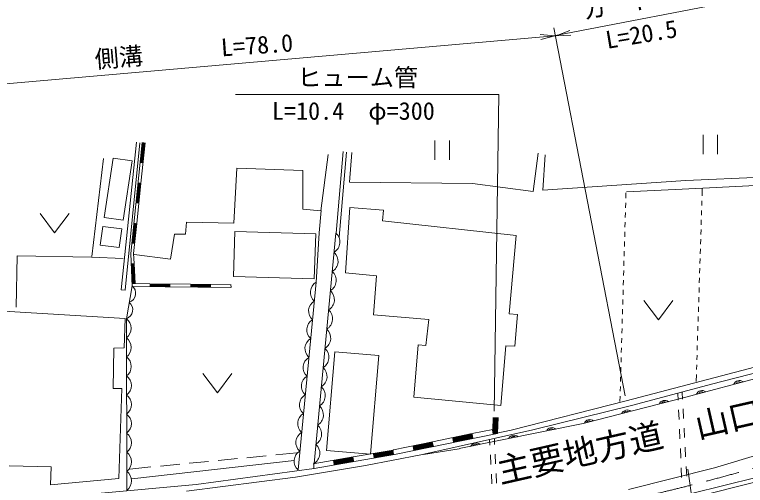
# Model space of a CAD drawing. Units: millimetres, scale not verified. Extents: x 40000 to 680000, y 20000 to 380000.
# Drawn here: x 256560 to 332232, y 272471 to 321221 of the extents above; entities that cross this region are included whole.
import ezdxf
from ezdxf.enums import TextEntityAlignment as Align

# ---------------------------------------------------------------- set-up
doc = ezdxf.new("R2010")
doc.units = ezdxf.units.MM
doc.header["$LTSCALE"] = 1000
doc.linetypes.add('CHAIN', pattern=[18.5, 12, -1.5, 3.5, -1.5])
for name, color, linetype, lineweight in [('M-BGD', 7, 'Continuous', 13), ('M-BMK', 2, 'CHAIN', 13), ('M-STR-HTXT', 7, 'Continuous', 13)]:
    doc.layers.add(name, color=color, linetype=linetype, lineweight=lineweight)
doc.layers.add('M-BGD-HTXT', color=7, linetype='Continuous')
doc.styles.add('ＭＳ ゴシック', font='')
doc.styles.get('ＭＳ ゴシック').set_extended_font_data('MS Gothic')

# ---------------------------------------------------------------- blocks, each defined once
blk = doc.blocks.new('田')
at = {"color": 7, "linetype": 'Continuous', "lineweight": 13}
for p, q in [((-0.75, 1), (-0.75, -1)), ((0.75, -1), (0.75, 1))]:
    blk.add_line(p, q, dxfattribs=at)
blk = doc.blocks.new('畑')
at = {"color": 7, "linetype": 'Continuous', "lineweight": 13}
for p, q in [((-1.5, 1), (0, -1)), ((0, -1), (1.5, 1))]:
    blk.add_line(p, q, dxfattribs=at)

msp = doc.modelspace()

# ---------------------------------------------------------------- linework, layer by layer
at = {"layer": 'M-BGD'}
for p, q in [((267595, 292709), (269196, 308004)), ((269513, 307955), (268002, 292671)), ((268586, 296490), (269771, 307974)), ((269586, 305883), (269801, 307971)), ((269616, 305880), (269831, 307968)), ((269639, 303768), (270070, 307943)), ((269645, 305877), (269861, 307965)), ((269675, 305874), (269891, 307961)), ((269705, 305871), (269921, 307958)), ((269735, 305868), (269950, 307955)), ((269765, 305865), (269980, 307952)), ((269795, 305862), (270010, 307949)), ((269824, 305859), (270040, 307946)), ((288285, 300913), (289017, 306749)), ((289841, 298591), (290571, 307057)), ((290165, 298181), (290916, 306970)), ((291496, 306952), (291252, 303876)), ((310271, 302899), (310784, 306879)), ((311492, 306684), (311272, 303046)), ((264568, 296171), (265776, 306315)), ((266757, 306369), (265842, 300222)), ((268715, 306078), (266757, 306369)), ((267800, 299931), (268715, 306078)), ((279276, 299619), (279569, 305308)), ((279569, 305308), (286405, 305064)), ((286405, 305064), (286405, 301084)), ((326062, 304035), (340674, 304694)), ((269155, 301709), (269370, 303796)), ((269185, 301706), (269400, 303793)), ((269208, 299593), (269639, 303768)), ((269214, 301702), (269430, 303790)), ((269244, 301699), (269460, 303787)), ((269274, 301696), (269490, 303784)), ((269304, 301693), (269519, 303781)), ((269334, 301690), (269549, 303777)), ((269364, 301687), (269579, 303774)), ((269393, 301684), (269609, 303771)), ((291252, 303876), (303972, 303729)), ((303972, 303729), (310271, 302899)), ((311272, 303046), (326062, 304035)), ((327820, 303265), (340564, 303870)), ((319868, 302781), (319851, 302213)), ((319909, 302881), (327820, 303265)), ((327772, 303174), (327749, 302452)), ((327733, 301953), (327717, 301453)), ((290813, 294481), (291277, 301244)), ((291277, 301244), (294769, 300976)), ((319837, 301713), (319822, 301214)), ((286405, 301084), (288285, 300913)), ((288090, 298634), (288302, 300919)), ((294769, 300976), (294647, 299852)), ((319808, 300714), (319793, 300214)), ((327701, 300953), (327685, 300453)), ((265842, 300222), (267800, 299931)), ((274246, 298496), (274344, 299717)), ((274344, 299717), (279276, 299619)), ((294647, 299852), (308490, 298363)), ((319778, 299714), (319764, 299214)), ((327669, 299954), (327653, 299454)), ((265692, 299294), (265435, 297358)), ((267649, 299034), (265692, 299294)), ((267392, 297098), (267649, 299034)), ((268724, 297534), (268939, 299621)), ((268754, 297531), (268969, 299618)), ((268783, 297528), (268999, 299615)), ((268813, 297525), (269029, 299612)), ((268843, 297522), (269059, 299609)), ((268873, 297518), (269088, 299606)), ((268887, 296482), (269208, 299593)), ((268903, 297515), (269118, 299603)), ((268933, 297512), (269148, 299600)), ((268962, 297509), (269178, 299597)), ((327637, 298954), (327621, 298455)), ((272708, 295884), (273099, 298472)), ((273099, 298472), (274246, 298496)), ((279365, 298778), (279215, 294115)), ((287742, 298509), (279365, 298778)), ((287562, 274731), (289834, 298603)), ((287593, 293846), (287742, 298509)), ((287783, 293495), (288090, 298634)), ((308490, 298363), (307758, 290233)), ((319749, 298715), (319735, 298215)), ((319720, 297715), (319706, 297215)), ((327605, 297955), (327589, 297455)), ((265435, 297358), (267392, 297098)), ((319691, 296715), (319677, 296216)), ((327574, 296955), (327558, 296456)), ((256714, 290909), (256840, 296244)), ((256840, 296244), (264531, 296098)), ((264531, 296098), (267791, 295951)), ((268739, 293082), (268586, 296490)), ((268933, 295459), (268887, 296482)), ((268948, 296397), (272708, 295884)), ((327542, 295956), (327526, 295456)), ((268757, 293350), (268663, 295446)), ((268787, 293351), (268693, 295448)), ((268817, 293353), (268723, 295449)), ((268847, 293354), (268753, 295450)), ((268877, 293355), (268783, 295452)), ((268907, 293357), (268813, 295453)), ((268937, 293358), (268843, 295454)), ((268967, 293359), (268873, 295456)), ((268997, 293361), (268903, 295457)), ((269026, 293378), (268933, 295459)), ((319662, 295716), (319648, 295216)), ((294031, 294172), (290819, 294476)), ((319633, 294716), (319619, 294216)), ((327510, 294956), (327494, 294457)), ((279215, 294115), (287593, 293846)), ((293719, 290135), (294031, 294172)), ((319604, 293717), (319589, 293217)), ((327478, 293957), (327462, 293457)), ((268129, 289721), (268732, 293140)), ((278964, 292948), (268739, 293082)), ((270574, 293358), (269026, 293378)), ((272670, 293091), (270571, 293118)), ((272669, 293061), (270571, 293088)), ((272671, 293181), (270572, 293208)), ((272670, 293151), (270572, 293178)), ((272670, 293121), (270572, 293148)), ((272672, 293241), (270573, 293268)), ((272671, 293211), (270573, 293238)), ((274771, 293303), (270574, 293358)), ((272672, 293301), (270574, 293328)), ((272672, 293271), (270574, 293298)), ((276866, 293006), (274767, 293033)), ((276867, 293066), (274768, 293093)), ((276866, 293036), (274768, 293063)), ((276868, 293156), (274769, 293183)), ((276867, 293126), (274769, 293153)), ((276867, 293096), (274769, 293123)), ((276868, 293216), (274770, 293243)), ((276868, 293186), (274770, 293213)), ((278968, 293248), (274771, 293303)), ((276869, 293246), (274771, 293273)), ((278961, 293267), (278974, 292946)), ((278961, 293267), (278974, 292946)), ((287783, 293501), (285906, 274070)), ((327446, 292957), (327430, 292458)), ((268008, 292677), (267595, 292709)), ((319575, 292717), (319560, 292217)), ((319546, 291718), (319531, 291218)), ((327414, 291958), (327398, 291458)), ((249364, 290901), (268014, 289747)), ((319517, 290718), (319502, 290218)), ((327382, 290958), (327366, 290459)), ((299456, 289647), (293719, 290135)), ((307758, 290233), (308636, 290160)), ((308636, 290160), (308344, 286900)), ((327350, 289959), (327334, 289459)), ((268014, 289747), (267892, 286720)), ((268174, 271955), (268129, 289721)), ((299139, 286961), (299456, 289647)), ((319488, 289718), (319473, 289219)), ((319459, 288719), (319444, 288219)), ((327318, 288959), (327302, 288460)), ((319429, 287719), (319415, 287219)), ((327286, 287960), (327270, 287460)), ((297894, 281590), (298333, 287010)), ((298333, 287010), (299139, 286961)), ((307428, 286937), (306903, 280735)), ((308344, 286900), (307428, 286937)), ((342210, 287098), (319870, 281239)), ((327254, 286960), (327238, 286461)), ((266842, 286671), (266769, 282520)), ((267892, 286720), (266842, 286671)), ((289717, 286296), (288859, 276073)), ((294280, 285913), (289717, 286296)), ((319400, 286720), (319386, 286220)), ((293422, 275691), (294280, 285913)), ((319371, 285720), (319357, 285220)), ((339909, 285327), (325942, 281574)), ((327222, 285961), (327206, 285461)), ((328733, 282960), (340635, 286000)), ((319342, 284720), (319328, 284221)), ((327190, 284961), (327175, 284462)), ((327159, 283962), (327135, 283240)), ((319313, 283721), (319299, 283221)), ((266769, 282520), (267672, 282520)), ((267672, 282520), (267355, 273181)), ((319284, 282721), (319270, 282222)), ((320566, 280763), (328733, 282960)), ((306903, 280735), (297894, 281590)), ((325942, 281574), (315419, 278864)), ((319255, 281722), (319238, 281154)), ((325279, 281286), (325249, 281978)), ((325689, 282097), (325725, 281407)), ((319870, 281239), (307968, 278199)), ((310238, 278236), (320566, 280763)), ((325366, 279287), (325322, 280286)), ((325779, 280408), (325832, 279410)), ((306074, 278271), (306124, 279508)), ((306123, 278230), (306174, 279506)), ((306171, 278189), (306224, 279504)), ((306220, 278148), (306274, 279502)), ((306268, 278107), (306324, 279500)), ((306316, 278066), (306374, 279498)), ((306365, 278025), (306424, 279496)), ((306413, 277984), (306474, 279494)), ((306462, 277943), (306524, 279492)), ((306510, 277901), (306574, 279490)), ((306558, 277860), (306623, 279488)), ((315419, 278864), (302601, 276276)), ((295888, 275652), (306558, 277860)), ((298617, 275623), (310238, 278236)), ((299838, 276980), (303945, 277830)), ((301902, 277356), (303955, 277781)), ((301912, 277307), (303965, 277732)), ((303945, 277830), (306074, 278271)), ((306009, 278206), (306123, 278230)), ((306019, 278157), (306171, 278189)), ((306029, 278108), (306220, 278148)), ((306039, 278059), (306268, 278107)), ((306049, 278010), (306316, 278066)), ((306059, 277961), (306365, 278025)), ((306070, 277912), (306413, 277984)), ((306080, 277864), (306462, 277943)), ((306090, 277815), (306510, 277901)), ((307968, 278199), (306320, 277833)), ((325453, 277289), (325409, 278288)), ((325885, 278411), (325939, 277413)), ((295795, 276144), (299838, 276980)), ((301922, 277258), (303975, 277683)), ((301932, 277209), (303986, 277634)), ((301942, 277160), (303996, 277585)), ((301952, 277111), (304006, 277536)), ((301962, 277063), (304016, 277488)), ((301973, 277014), (304026, 277439)), ((301983, 276965), (304036, 277390)), ((305780, 276623), (305751, 277227)), ((306242, 277269), (306268, 276702)), ((329030, 274304), (338698, 277160)), ((297794, 276506), (299848, 276931)), ((297805, 276457), (299858, 276882)), ((297815, 276408), (299868, 276833)), ((297825, 276359), (299878, 276784)), ((297835, 276311), (299889, 276735)), ((297845, 276262), (299899, 276687)), ((297855, 276213), (299909, 276638)), ((297865, 276164), (299919, 276589)), ((297876, 276115), (299929, 276540)), ((298888, 275661), (302577, 276268)), ((325539, 275291), (325496, 276290)), ((325992, 276414), (326045, 275415)), ((280618, 275337), (282609, 275529)), ((283605, 275625), (285779, 275835)), ((287565, 274220), (295888, 275652)), ((288859, 276073), (293422, 275691)), ((291613, 275424), (295747, 276135)), ((292904, 274525), (298617, 275623)), ((293689, 275730), (295755, 276086)), ((293697, 275681), (295764, 276037)), ((293706, 275632), (295772, 275988)), ((293714, 275583), (295781, 275938)), ((293723, 275533), (295789, 275889)), ((293731, 275484), (295798, 275840)), ((293740, 275435), (295806, 275790)), ((293748, 275385), (295815, 275741)), ((293756, 275336), (295823, 275692)), ((295747, 276135), (295795, 276144)), ((305877, 274625), (305829, 275624)), ((306315, 275703), (306362, 274704)), ((268712, 273165), (285520, 275039)), ((274646, 274760), (276637, 274952)), ((277632, 275048), (279623, 275240)), ((287480, 274713), (291613, 275424)), ((287551, 274737), (287544, 274229)), ((289555, 275019), (291622, 275375)), ((289564, 274970), (291630, 275325)), ((289572, 274921), (291639, 275276)), ((289581, 274871), (291647, 275227)), ((289589, 274822), (291656, 275178)), ((289598, 274773), (291664, 275128)), ((289606, 274723), (291673, 275079)), ((289615, 274674), (291681, 275030)), ((289623, 274625), (291690, 274981)), ((260360, 274390), (256002, 274500)), ((260287, 272522), (260360, 274390)), ((268491, 274165), (270665, 274375)), ((271660, 274471), (273651, 274663)), ((287571, 274230), (275370, 272551)), ((285640, 273316), (292904, 274525)), ((320130, 272051), (329030, 274304)), ((325626, 273293), (325583, 274292)), ((326099, 274417), (326152, 273418)), ((267355, 273181), (260287, 272522)), ((274360, 271888), (285640, 273316)), ((305974, 272627), (305926, 273626)), ((306409, 273705), (306456, 272707)), ((326657, 271635), (333365, 273302)), ((275370, 272551), (265156, 271615)), ((326766, 271198), (333480, 272867))]:
    msp.add_line(p, q, dxfattribs=at)
for centre, radius, start, end in [((288994, 297680), 1248, 301.39589, 47.73258), ((288805, 295690), 1248, 301.39589, 47.73258), ((288616, 293701), 1248, 301.39589, 47.73258), ((268086, 292372), 1003, 290.10276, 49.91241), ((288389, 292462), 1203, 120.23172, 228.73135), ((288426, 291712), 1248, 301.39589, 47.73258), ((267785, 290663), 1003, 290.10276, 49.91241), ((288201, 290519), 1203, 120.23172, 228.73135), ((288237, 289722), 1248, 301.39589, 47.73258), ((267408, 288733), 1224, 306.41231, 53.8764), ((288013, 288576), 1203, 120.23172, 228.73135), ((288048, 287733), 1248, 301.39589, 47.73258), ((267413, 286759), 1224, 306.41231, 53.8764), ((287825, 286632), 1203, 120.23172, 228.73135), ((287859, 285744), 1248, 301.39589, 47.73258), ((267418, 284785), 1224, 306.41231, 53.8764), ((287638, 284689), 1203, 120.23172, 228.73135), ((287669, 283754), 1248, 301.39589, 47.73258), ((267423, 282811), 1224, 306.41231, 53.8764), ((287450, 282746), 1203, 120.23172, 228.73135), ((331602, 282707), 625, 51.91231, 158.17251), ((331553, 282888), 312, 51.91231, 158.17251), ((287480, 281765), 1248, 301.39589, 47.73258), ((327739, 281668), 625, 51.91231, 158.17251), ((267428, 280837), 1224, 306.41231, 53.8764), ((287262, 280803), 1203, 120.23172, 228.73135), ((327690, 281849), 312, 51.91231, 158.17251), ((323866, 280652), 625, 51.31204, 157.57225), ((323819, 280834), 312, 51.31204, 157.57225), ((287291, 279776), 1248, 301.39589, 47.73258), ((319992, 279654), 625, 51.31204, 157.57225), ((319946, 279836), 312, 51.31204, 157.57225), ((267432, 278863), 1224, 306.41231, 53.8764), ((287075, 278860), 1203, 120.23172, 228.73135), ((316119, 278657), 625, 51.31204, 157.57225), ((287101, 277786), 1248, 301.39589, 47.73258), ((316072, 278838), 312, 51.31204, 157.57225), ((267437, 276889), 1224, 306.41231, 53.8764), ((286887, 276917), 1203, 120.23172, 228.73135), ((312186, 277828), 625, 48.28473, 154.54493), ((312149, 278012), 312, 48.28473, 154.54493), ((308265, 277037), 625, 48.28473, 154.54493), ((308228, 277221), 312, 48.28473, 154.54493), ((286912, 275797), 1248, 301.39589, 47.73258), ((304344, 276245), 625, 48.28473, 154.54493), ((304307, 276429), 312, 48.28473, 154.54493), ((267442, 274915), 1224, 306.41231, 53.8764), ((286699, 274974), 1203, 120.23172, 228.73135), ((267447, 272941), 1224, 306.41231, 53.8764)]:
    msp.add_arc(centre, radius, start, end, dxfattribs=at)
at = {"layer": 'M-BMK'}
msp.add_open_spline([(398012, 290774), (395860, 289992), (393693, 289254), (391557, 288430), (390115, 287874), (388669, 287323), (387265, 286676), (386199, 286184), (385238, 285465), (384135, 285063), (383663, 284892), (383151, 284861), (382665, 284731), (377500, 283357), (372560, 281155), (367336, 280025), (366974, 279946), (366601, 279931), (366234, 279883), (357965, 278797), (349723, 277501), (341435, 276572), (341175, 276543), (340911, 276546), (340652, 276501), (340218, 276425), (339795, 276294), (339372, 276169), (339013, 276062), (338662, 275927), (338305, 275813), (337195, 275459), (336080, 275119), (334962, 274794), (332509, 274079), (330048, 273388), (327576, 272743), (325450, 272188), (323310, 271689), (321174, 271178), (319054, 270670), (316937, 270151), (314808, 269684), (312727, 269227), (310636, 268820), (308548, 268403), (306619, 268019), (304687, 267653), (302757, 267277)], degree=3, knots=[0, 0, 0, 0, 1, 1, 1, 2, 2, 2, 3, 3, 3, 4, 4, 4, 5, 5, 5, 6, 6, 6, 7, 7, 7, 8, 8, 8, 9, 9, 9, 10, 10, 10, 11, 11, 11, 12, 12, 12, 13, 13, 13, 14, 14, 14, 15, 15, 15, 16, 16, 16, 16], dxfattribs=at)
at = {"layer": 'M-STR-HTXT'}
for p, q in [((312563, 319041), (333450, 323088)), ((319787, 281761), (312395, 319838)), ((312624, 319039), (314050, 319567)), ((242813, 312935), (312512, 319029)), ((312510, 319034), (310994, 319154)), ((312510, 319034), (311037, 318656)), ((312624, 319039), (314144, 319076)), ((306717, 312932), (279434, 312932)), ((306232, 280168), (306717, 312932)), ((326265, 274142), (331887, 235369))]:
    msp.add_line(p, q, dxfattribs=at)

# ---------------------------------------------------------------- block references
at = {"layer": 'M-BGD', "xscale": 1000, "yscale": 1000, "rotation": 0.08929}
for name, p in [('田', (328599, 307774)), ('田', (300828, 307192)), ('畑', (260698, 299632)), ('畑', (323219, 290617)), ('畑', (277564, 283056))]:
    msp.add_blockref(name, p, dxfattribs=at)

# ---------------------------------------------------------------- texts
at = {"layer": 'M-BGD-HTXT', "style": 'ＭＳ ゴシック'}
msp.add_text('主要地方道\u3000山口小郡秋穂線', height=2566, rotation=12.798, dxfattribs=at).set_placement((307023, 271912), align=Align.BOTTOM_LEFT)
at = {"layer": 'M-STR-HTXT', "style": 'ＭＳ ゴシック'}
for s, rotation, p in [('ガードレール', 10.633, (315654, 320175)), ('L=20.5', 9.52, (318016, 317129)), ('L=78.0', 4.038, (278029, 316341)), ('側溝', 4.821, (264982, 315117))]:
    msp.add_text(s, height=1833, rotation=rotation, dxfattribs=at).set_placement(p, align=Align.BOTTOM_LEFT)
for s, p in [('ヒューム管', (285837, 313251)), ('\u3000L=10.4\u3000φ=300', (280706, 309781))]:
    msp.add_text(s, height=1833, dxfattribs=at).set_placement(p, align=Align.BOTTOM_LEFT)

doc.saveas('drawing.dxf')
